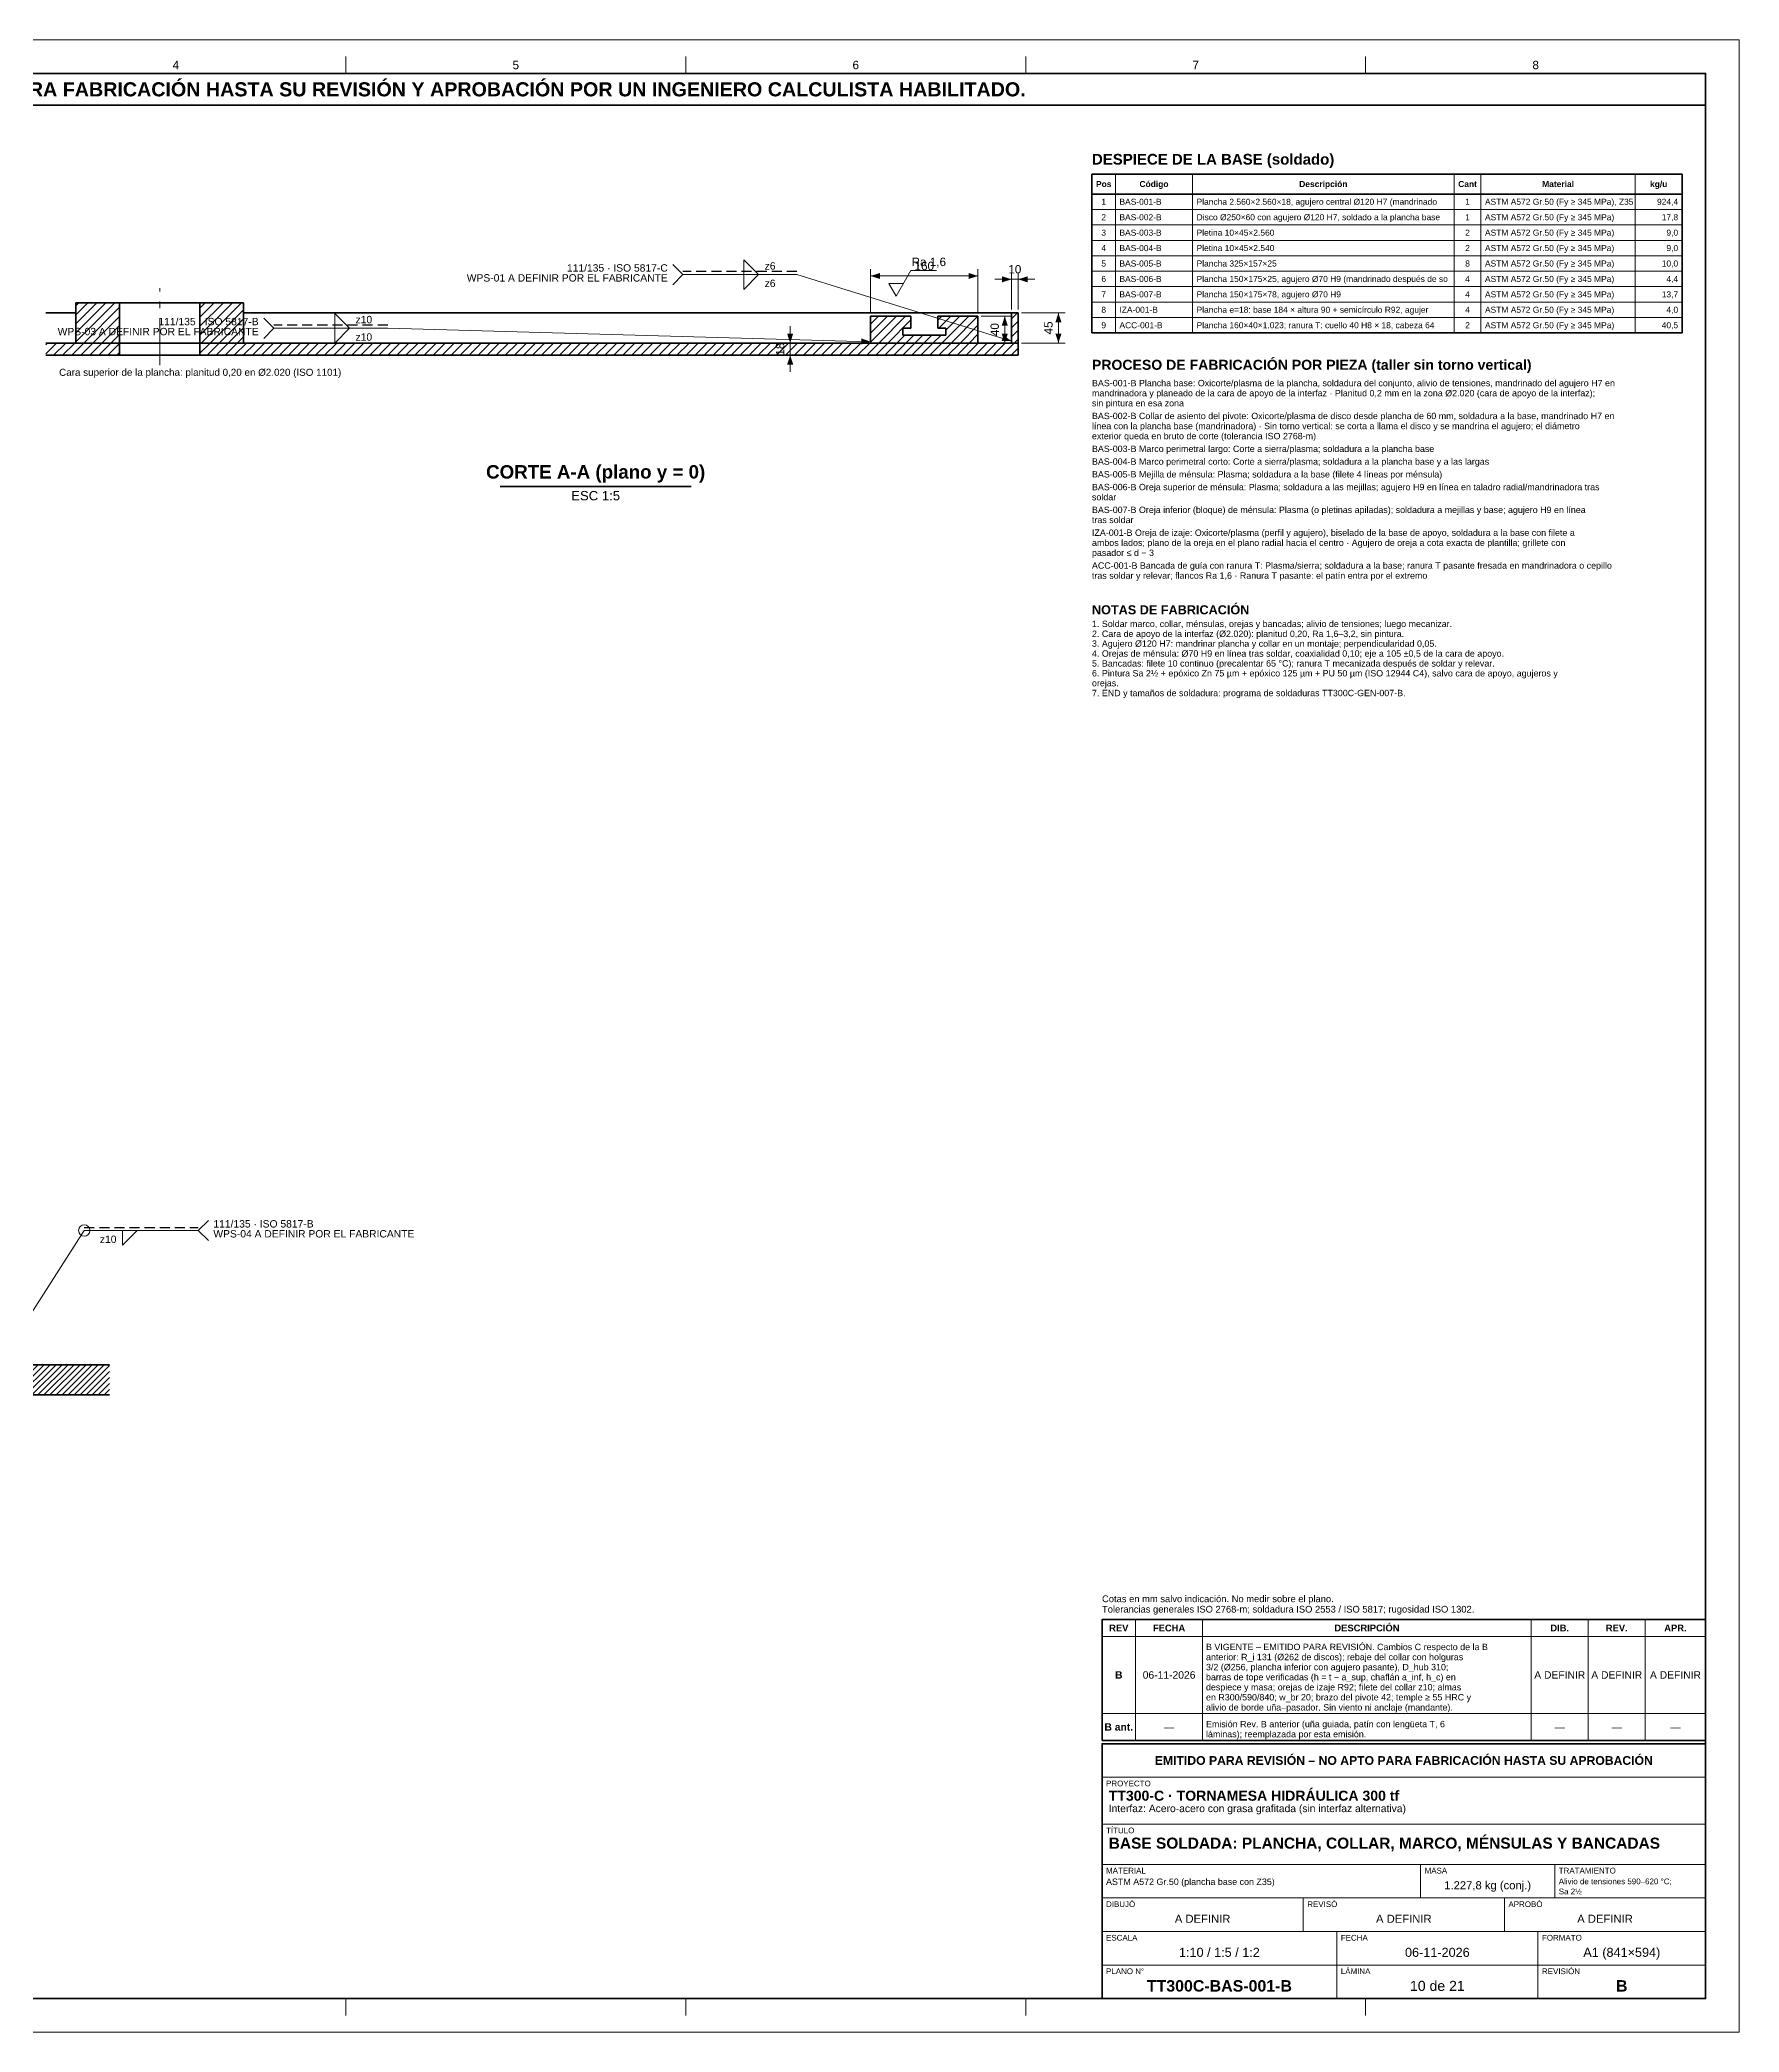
# Model space of a CAD drawing. Header units: millimetres. Extents: x 0 to 841, y 0 to 594.
# Drawn here: x 334 to 841, y 0 to 594 of the extents above; entities that cross this region are included whole.
import ezdxf
from ezdxf.enums import TextEntityAlignment as Align

# ---------------------------------------------------------------- set-up
doc = ezdxf.new("R2010")
doc.units = ezdxf.units.MM
doc.linetypes.add('EJE', pattern=[22, 14, -3, 2, -3])
doc.linetypes.add('OCULTO', pattern=[4.5, 3, -1.5])
for name, color, linetype, lineweight in [('ACH', 7, 'CONTINUOUS', 13), ('COTA', 7, 'CONTINUOUS', 18), ('EJE', 7, 'EJE', 18), ('FINA', 7, 'CONTINUOUS', 18), ('MARCO', 7, 'CONTINUOUS', 70), ('OCU', 7, 'OCULTO', 25), ('TXT', 7, 'CONTINUOUS', 25), ('VIS', 7, 'CONTINUOUS', 50)]:
    doc.layers.add(name, color=color, linetype=linetype, lineweight=lineweight)
doc.styles.add('STD', font='LiberationSans-Regular.ttf')
doc.styles.add('STDB', font='LiberationSans-Bold.ttf')

msp = doc.modelspace()

# ---------------------------------------------------------------- hatches: boundary and pattern name
at = {"layer": 'ACH'}
h = msp.add_hatch(dxfattribs=at)
h.set_pattern_fill('ANSI31', scale=0.6)
h.paths.add_polyline_path([(345, 515.6), (358, 515.6), (358, 503.6), (345, 503.6)])
h = msp.add_hatch(dxfattribs=at)
h.set_pattern_fill('ANSI31', scale=0.6)
h.paths.add_polyline_path([(395, 503.6), (382, 503.6), (382, 515.6), (395, 515.6)])
h = msp.add_hatch(dxfattribs=at)
h.set_pattern_fill('ANSI31', scale=0.6)
h.paths.add_polyline_path([(582, 503.6), (582, 511.6), (594, 511.6), (594, 508), (591.6, 508), (591.6, 506), (604.4, 506), (604.4, 508), (602, 508), (602, 511.6), (614, 511.6), (614, 503.6)])
h = msp.add_hatch(dxfattribs=at)
h.set_pattern_fill('ANSI31', scale=0.6)
h.paths.add_polyline_path([(624, 503.6), (624, 512.6), (626, 512.6), (626, 503.6)])
h = msp.add_hatch(dxfattribs=at)
h.set_pattern_fill('ANSI31', scale=0.6)
h.paths.add_polyline_path([(336, 500), (336, 503.6), (358, 503.6), (358, 500)])
h = msp.add_hatch(dxfattribs=at)
h.set_pattern_fill('ANSI31', scale=0.6)
h.paths.add_polyline_path([(382, 500), (382, 503.6), (626, 503.6), (626, 500)])
h = msp.add_hatch(dxfattribs=at)
h.set_pattern_fill('ANSI31', scale=0.4)
h.paths.add_polyline_path([(290, 190), (290, 199), (355, 199), (355, 190)])

# ---------------------------------------------------------------- linework, layer by layer
at = {"layer": 'COTA'}
for p, q in [((526, 524), (523, 527)), ((526, 524), (523, 521)), ((560, 524), (526, 524)), ((624, 504.2), (560, 524)), ((582, 512.6), (582, 525.6)), ((582, 523.6), (614, 523.6)), ((614, 512.6), (614, 525.6)), ((624, 513.6), (624, 524.6)), ((626, 513.6), (626, 524.6)), ((587.4, 521.4), (591.8, 521.4)), ((624, 522.6), (619, 522.6)), ((624, 522.6), (626, 522.6)), ((626, 522.6), (631, 522.6)), ((404, 508), (401, 511)), ((615, 511.6), (624, 511.6)), ((622, 503.6), (622, 511.6)), ((627, 512.6), (640, 512.6)), ((638, 503.6), (638, 512.6)), ((404, 508), (401, 505)), ((438, 508), (404, 508)), ((582, 504), (438, 508)), ((558, 503.6), (558, 508.6)), ((551, 503.6), (560, 503.6)), ((551, 500), (560, 500)), ((558, 500), (558, 503.6)), ((558, 500), (558, 495)), ((615, 503.6), (624, 503.6)), ((627, 503.6), (640, 503.6)), ((322.5, 200), (347.5, 239)), ((347.5, 239), (381.5, 239)), ((381.5, 239), (384.5, 242)), ((381.5, 239), (384.5, 236))]:
    msp.add_line(p, q, dxfattribs=at)
for points in [[(544.2, 524), (544.2, 528.4), (548.6, 524)], [(544.2, 524), (544.2, 519.6), (548.6, 524)], [(422.2, 508), (422.2, 512.4), (426.6, 508)], [(422.2, 508), (422.2, 503.6), (426.6, 508)], [(358.9, 239), (358.9, 234.6), (363.3, 239)]]:
    msp.add_lwpolyline(points, close=True, dxfattribs=at)
msp.add_lwpolyline([(587.4, 521.4), (589.6, 517.6), (594, 525.2), (601.6, 525.2)], dxfattribs=at)
msp.add_circle((347.5, 239), 1.7, dxfattribs=at)
for points in [[(582, 523.6), (584.8, 522.7), (584.8, 524.5)], [(614, 523.6), (611.2, 524.5), (611.2, 522.7)], [(624, 522.6), (621.2, 523.5), (621.2, 521.7)], [(626, 522.6), (628.8, 521.7), (628.8, 523.5)], [(622, 511.6), (621.1, 508.8), (622.9, 508.8)], [(638, 512.6), (637.1, 509.8), (638.9, 509.8)], [(558, 503.6), (558.9, 506.4), (557.1, 506.4)], [(582, 504), (579.23, 504.98), (579.18, 503.18)], [(624, 504.2), (621.59, 505.89), (621.06, 504.17)], [(622, 503.6), (622.9, 506.4), (621.1, 506.4)], [(638, 503.6), (638.9, 506.4), (637.1, 506.4)], [(558, 500), (557.1, 497.2), (558.9, 497.2)]]:
    msp.add_solid(points, dxfattribs=at)
at = {"layer": 'EJE'}
msp.add_line((370, 497), (370, 520), dxfattribs=at)
at = {"layer": 'FINA'}
for p, q in [((425.5, 584), (425.5, 589)), ((526.88, 584), (526.88, 589)), ((628.25, 584), (628.25, 589)), ((729.62, 584), (729.62, 589)), ((655, 554), (655, 506.62)), ((678, 554), (678, 506.62)), ((756, 554), (756, 506.62)), ((764, 554), (764, 506.62)), ((810, 554), (810, 506.62)), ((648, 543.42), (824, 543.42)), ((648, 538.82), (824, 538.82)), ((648, 534.22), (824, 534.22)), ((648, 529.62), (824, 529.62)), ((648, 525.02), (824, 525.02)), ((648, 520.42), (824, 520.42)), ((648, 515.82), (824, 515.82)), ((648, 511.22), (824, 511.22)), ((661, 87), (661, 123)), ((681, 87), (681, 123)), ((779, 87), (779, 123)), ((796, 87), (796, 123)), ((813, 87), (813, 123)), ((651, 118), (831, 118)), ((651, 95), (831, 95)), ((651, 87), (831, 87)), ((651, 86), (831, 86)), ((651, 76), (831, 76)), ((651, 62), (831, 62)), ((651, 50), (831, 50)), ((746, 40), (746, 50)), ((786, 40), (786, 50)), ((651, 40), (831, 40)), ((711, 30), (711, 40)), ((771, 30), (771, 40)), ((651, 30), (831, 30)), ((721, 20), (721, 30)), ((781, 20), (781, 30)), ((651, 20), (831, 20)), ((721, 10), (721, 20)), ((781, 10), (781, 20)), ((425.5, 10), (425.5, 5)), ((526.88, 10), (526.88, 5)), ((628.25, 10), (628.25, 5)), ((729.62, 10), (729.62, 5))]:
    msp.add_line(p, q, dxfattribs=at)
msp.add_lwpolyline([(0, 0), (841, 0), (841, 594), (0, 594)], close=True, dxfattribs=at)
at = {"layer": 'MARCO'}
for points in [[(20, 10), (831, 10), (831, 584), (20, 584)], [(20, 574.5), (831, 574.5), (831, 584), (20, 584)], [(651, 87), (831, 87), (831, 123), (651, 123)], [(651, 10), (831, 10), (831, 86), (651, 86)]]:
    msp.add_lwpolyline(points, close=True, dxfattribs=at)
at = {"layer": 'OCU'}
for p, q in [((560, 524.9), (526, 524.9)), ((438, 508.9), (404, 508.9)), ((347.5, 239.9), (381.5, 239.9))]:
    msp.add_line(p, q, dxfattribs=at)
at = {"layer": 'VIS'}
for p, q in [((648, 554), (824, 554)), ((648, 554), (648, 506.62)), ((824, 554), (824, 506.62)), ((648, 548.02), (824, 548.02)), ((648, 506.62), (824, 506.62)), ((471.48, 460.8), (528.52, 460.8))]:
    msp.add_line(p, q, dxfattribs=at)
for points in [[(336, 512.6), (345, 512.6)], [(345, 515.6), (345, 503.6)], [(358, 515.6), (345, 515.6)], [(358, 515.6), (358, 503.6)], [(358, 515.6), (358.12, 515.6), (358.24, 515.6), (358.36, 515.6), (358.48, 515.6), (358.6, 515.6), (358.72, 515.6), (358.84, 515.6), (358.96, 515.6), (359.08, 515.6), (359.2, 515.6), (359.32, 515.6), (359.44, 515.6), (359.56, 515.6), (359.68, 515.6), (359.8, 515.6), (359.92, 515.6), (360.04, 515.6), (360.16, 515.6), (360.28, 515.6), (360.4, 515.6), (360.52, 515.6), (360.64, 515.6), (360.76, 515.6), (360.88, 515.6), (361, 515.6), (361.12, 515.6), (361.24, 515.6), (361.36, 515.6), (361.48, 515.6), (361.6, 515.6), (361.72, 515.6), (361.84, 515.6), (361.96, 515.6), (362.08, 515.6), (362.2, 515.6), (362.32, 515.6), (362.44, 515.6), (362.56, 515.6), (362.68, 515.6), (362.8, 515.6), (362.92, 515.6), (363.04, 515.6), (363.16, 515.6), (363.28, 515.6), (363.4, 515.6), (363.52, 515.6), (363.64, 515.6), (363.76, 515.6), (363.88, 515.6), (364, 515.6), (364.12, 515.6), (364.24, 515.6), (364.36, 515.6), (364.48, 515.6), (364.6, 515.6), (364.72, 515.6), (364.84, 515.6), (364.96, 515.6), (365.08, 515.6), (365.2, 515.6), (365.32, 515.6), (365.44, 515.6), (365.56, 515.6), (365.68, 515.6), (365.8, 515.6), (365.92, 515.6), (366.04, 515.6), (366.16, 515.6), (366.28, 515.6), (366.4, 515.6), (366.52, 515.6), (366.64, 515.6), (366.76, 515.6), (366.88, 515.6), (367, 515.6), (367.12, 515.6), (367.24, 515.6), (367.36, 515.6), (367.48, 515.6), (367.6, 515.6), (367.72, 515.6), (367.84, 515.6), (367.96, 515.6), (368.08, 515.6), (368.2, 515.6), (368.32, 515.6), (368.44, 515.6), (368.56, 515.6), (368.68, 515.6), (368.8, 515.6), (368.92, 515.6), (369.04, 515.6), (369.16, 515.6), (369.28, 515.6), (369.4, 515.6), (369.52, 515.6), (369.64, 515.6), (369.76, 515.6), (369.88, 515.6), (370, 515.6), (370.12, 515.6), (370.24, 515.6), (370.36, 515.6), (370.48, 515.6), (370.6, 515.6), (370.72, 515.6), (370.84, 515.6), (370.96, 515.6), (371.08, 515.6), (371.2, 515.6), (371.32, 515.6), (371.44, 515.6), (371.56, 515.6), (371.68, 515.6), (371.8, 515.6), (371.92, 515.6), (372.04, 515.6), (372.16, 515.6), (372.28, 515.6), (372.4, 515.6), (372.52, 515.6), (372.64, 515.6), (372.76, 515.6), (372.88, 515.6), (373, 515.6), (373.12, 515.6), (373.24, 515.6), (373.36, 515.6), (373.48, 515.6), (373.6, 515.6), (373.72, 515.6), (373.84, 515.6), (373.96, 515.6), (374.08, 515.6), (374.2, 515.6), (374.32, 515.6), (374.44, 515.6), (374.56, 515.6), (374.68, 515.6), (374.8, 515.6), (374.92, 515.6), (375.04, 515.6), (375.16, 515.6), (375.28, 515.6), (375.4, 515.6), (375.52, 515.6), (375.64, 515.6), (375.76, 515.6), (375.88, 515.6), (376, 515.6), (376.12, 515.6), (376.24, 515.6), (376.36, 515.6), (376.48, 515.6), (376.6, 515.6), (376.72, 515.6), (376.84, 515.6), (376.96, 515.6), (377.08, 515.6), (377.2, 515.6), (377.32, 515.6), (377.44, 515.6), (377.56, 515.6), (377.68, 515.6), (377.8, 515.6), (377.92, 515.6), (378.04, 515.6), (378.16, 515.6), (378.28, 515.6), (378.4, 515.6), (378.52, 515.6), (378.64, 515.6), (378.76, 515.6), (378.88, 515.6), (379, 515.6), (379.12, 515.6), (379.24, 515.6), (379.36, 515.6), (379.48, 515.6), (379.6, 515.6), (379.72, 515.6), (379.84, 515.6), (379.96, 515.6), (380.08, 515.6), (380.2, 515.6), (380.32, 515.6), (380.44, 515.6), (380.56, 515.6), (380.68, 515.6), (380.8, 515.6), (380.92, 515.6), (381.04, 515.6), (381.16, 515.6), (381.28, 515.6), (381.4, 515.6), (381.52, 515.6), (381.64, 515.6), (381.76, 515.6), (381.88, 515.6), (382, 515.6)], [(395, 515.6), (382, 515.6)], [(382, 503.6), (382, 515.6)], [(395, 503.6), (395, 515.6)], [(395, 512.6), (624, 512.6)], [(582, 503.6), (582, 511.6)], [(594, 511.6), (582, 511.6)], [(594, 508), (594, 511.6)], [(614, 511.6), (602, 511.6)], [(602, 508), (602, 511.6)], [(614, 503.6), (614, 511.6)], [(624, 503.6), (624, 512.6)], [(626, 512.6), (624, 512.6)], [(626, 503.6), (626, 512.6)], [(591.6, 506), (591.6, 508)], [(594, 508), (591.6, 508)], [(604.4, 506), (591.6, 506)], [(604.4, 508), (602, 508)], [(604.4, 506), (604.4, 508)], [(358, 503.6), (336, 503.6)], [(358, 500), (336, 500)], [(358, 503.6), (345, 503.6)], [(358, 503.6), (358.12, 503.6), (358.24, 503.6), (358.36, 503.6), (358.48, 503.6), (358.6, 503.6), (358.72, 503.6), (358.84, 503.6), (358.96, 503.6), (359.08, 503.6), (359.2, 503.6), (359.32, 503.6), (359.44, 503.6), (359.56, 503.6), (359.68, 503.6), (359.8, 503.6), (359.92, 503.6), (360.04, 503.6), (360.16, 503.6), (360.28, 503.6), (360.4, 503.6), (360.52, 503.6), (360.64, 503.6), (360.76, 503.6), (360.88, 503.6), (361, 503.6), (361.12, 503.6), (361.24, 503.6), (361.36, 503.6), (361.48, 503.6), (361.6, 503.6), (361.72, 503.6), (361.84, 503.6), (361.96, 503.6), (362.08, 503.6), (362.2, 503.6), (362.32, 503.6), (362.44, 503.6), (362.56, 503.6), (362.68, 503.6), (362.8, 503.6), (362.92, 503.6), (363.04, 503.6), (363.16, 503.6), (363.28, 503.6), (363.4, 503.6), (363.52, 503.6), (363.64, 503.6), (363.76, 503.6), (363.88, 503.6), (364, 503.6), (364.12, 503.6), (364.24, 503.6), (364.36, 503.6), (364.48, 503.6), (364.6, 503.6), (364.72, 503.6), (364.84, 503.6), (364.96, 503.6), (365.08, 503.6), (365.2, 503.6), (365.32, 503.6), (365.44, 503.6), (365.56, 503.6), (365.68, 503.6), (365.8, 503.6), (365.92, 503.6), (366.04, 503.6), (366.16, 503.6), (366.28, 503.6), (366.4, 503.6), (366.52, 503.6), (366.64, 503.6), (366.76, 503.6), (366.88, 503.6), (367, 503.6), (367.12, 503.6), (367.24, 503.6), (367.36, 503.6), (367.48, 503.6), (367.6, 503.6), (367.72, 503.6), (367.84, 503.6), (367.96, 503.6), (368.08, 503.6), (368.2, 503.6), (368.32, 503.6), (368.44, 503.6), (368.56, 503.6), (368.68, 503.6), (368.8, 503.6), (368.92, 503.6), (369.04, 503.6), (369.16, 503.6), (369.28, 503.6), (369.4, 503.6), (369.52, 503.6), (369.64, 503.6), (369.76, 503.6), (369.88, 503.6), (370, 503.6), (370.12, 503.6), (370.24, 503.6), (370.36, 503.6), (370.48, 503.6), (370.6, 503.6), (370.72, 503.6), (370.84, 503.6), (370.96, 503.6), (371.08, 503.6), (371.2, 503.6), (371.32, 503.6), (371.44, 503.6), (371.56, 503.6), (371.68, 503.6), (371.8, 503.6), (371.92, 503.6), (372.04, 503.6), (372.16, 503.6), (372.28, 503.6), (372.4, 503.6), (372.52, 503.6), (372.64, 503.6), (372.76, 503.6), (372.88, 503.6), (373, 503.6), (373.12, 503.6), (373.24, 503.6), (373.36, 503.6), (373.48, 503.6), (373.6, 503.6), (373.72, 503.6), (373.84, 503.6), (373.96, 503.6), (374.08, 503.6), (374.2, 503.6), (374.32, 503.6), (374.44, 503.6), (374.56, 503.6), (374.68, 503.6), (374.8, 503.6), (374.92, 503.6), (375.04, 503.6), (375.16, 503.6), (375.28, 503.6), (375.4, 503.6), (375.52, 503.6), (375.64, 503.6), (375.76, 503.6), (375.88, 503.6), (376, 503.6), (376.12, 503.6), (376.24, 503.6), (376.36, 503.6), (376.48, 503.6), (376.6, 503.6), (376.72, 503.6), (376.84, 503.6), (376.96, 503.6), (377.08, 503.6), (377.2, 503.6), (377.32, 503.6), (377.44, 503.6), (377.56, 503.6), (377.68, 503.6), (377.8, 503.6), (377.92, 503.6), (378.04, 503.6), (378.16, 503.6), (378.28, 503.6), (378.4, 503.6), (378.52, 503.6), (378.64, 503.6), (378.76, 503.6), (378.88, 503.6), (379, 503.6), (379.12, 503.6), (379.24, 503.6), (379.36, 503.6), (379.48, 503.6), (379.6, 503.6), (379.72, 503.6), (379.84, 503.6), (379.96, 503.6), (380.08, 503.6), (380.2, 503.6), (380.32, 503.6), (380.44, 503.6), (380.56, 503.6), (380.68, 503.6), (380.8, 503.6), (380.92, 503.6), (381.04, 503.6), (381.16, 503.6), (381.28, 503.6), (381.4, 503.6), (381.52, 503.6), (381.64, 503.6), (381.76, 503.6), (381.88, 503.6), (382, 503.6)], [(358, 503.6), (358, 500)], [(358, 503.6), (358.12, 503.6), (358.24, 503.6), (358.36, 503.6), (358.48, 503.6), (358.6, 503.6), (358.72, 503.6), (358.84, 503.6), (358.96, 503.6), (359.08, 503.6), (359.2, 503.6), (359.32, 503.6), (359.44, 503.6), (359.56, 503.6), (359.68, 503.6), (359.8, 503.6), (359.92, 503.6), (360.04, 503.6), (360.16, 503.6), (360.28, 503.6), (360.4, 503.6), (360.52, 503.6), (360.64, 503.6), (360.76, 503.6), (360.88, 503.6), (361, 503.6), (361.12, 503.6), (361.24, 503.6), (361.36, 503.6), (361.48, 503.6), (361.6, 503.6), (361.72, 503.6), (361.84, 503.6), (361.96, 503.6), (362.08, 503.6), (362.2, 503.6), (362.32, 503.6), (362.44, 503.6), (362.56, 503.6), (362.68, 503.6), (362.8, 503.6), (362.92, 503.6), (363.04, 503.6), (363.16, 503.6), (363.28, 503.6), (363.4, 503.6), (363.52, 503.6), (363.64, 503.6), (363.76, 503.6), (363.88, 503.6), (364, 503.6), (364.12, 503.6), (364.24, 503.6), (364.36, 503.6), (364.48, 503.6), (364.6, 503.6), (364.72, 503.6), (364.84, 503.6), (364.96, 503.6), (365.08, 503.6), (365.2, 503.6), (365.32, 503.6), (365.44, 503.6), (365.56, 503.6), (365.68, 503.6), (365.8, 503.6), (365.92, 503.6), (366.04, 503.6), (366.16, 503.6), (366.28, 503.6), (366.4, 503.6), (366.52, 503.6), (366.64, 503.6), (366.76, 503.6), (366.88, 503.6), (367, 503.6), (367.12, 503.6), (367.24, 503.6), (367.36, 503.6), (367.48, 503.6), (367.6, 503.6), (367.72, 503.6), (367.84, 503.6), (367.96, 503.6), (368.08, 503.6), (368.2, 503.6), (368.32, 503.6), (368.44, 503.6), (368.56, 503.6), (368.68, 503.6), (368.8, 503.6), (368.92, 503.6), (369.04, 503.6), (369.16, 503.6), (369.28, 503.6), (369.4, 503.6), (369.52, 503.6), (369.64, 503.6), (369.76, 503.6), (369.88, 503.6), (370, 503.6), (370.12, 503.6), (370.24, 503.6), (370.36, 503.6), (370.48, 503.6), (370.6, 503.6), (370.72, 503.6), (370.84, 503.6), (370.96, 503.6), (371.08, 503.6), (371.2, 503.6), (371.32, 503.6), (371.44, 503.6), (371.56, 503.6), (371.68, 503.6), (371.8, 503.6), (371.92, 503.6), (372.04, 503.6), (372.16, 503.6), (372.28, 503.6), (372.4, 503.6), (372.52, 503.6), (372.64, 503.6), (372.76, 503.6), (372.88, 503.6), (373, 503.6), (373.12, 503.6), (373.24, 503.6), (373.36, 503.6), (373.48, 503.6), (373.6, 503.6), (373.72, 503.6), (373.84, 503.6), (373.96, 503.6), (374.08, 503.6), (374.2, 503.6), (374.32, 503.6), (374.44, 503.6), (374.56, 503.6), (374.68, 503.6), (374.8, 503.6), (374.92, 503.6), (375.04, 503.6), (375.16, 503.6), (375.28, 503.6), (375.4, 503.6), (375.52, 503.6), (375.64, 503.6), (375.76, 503.6), (375.88, 503.6), (376, 503.6), (376.12, 503.6), (376.24, 503.6), (376.36, 503.6), (376.48, 503.6), (376.6, 503.6), (376.72, 503.6), (376.84, 503.6), (376.96, 503.6), (377.08, 503.6), (377.2, 503.6), (377.32, 503.6), (377.44, 503.6), (377.56, 503.6), (377.68, 503.6), (377.8, 503.6), (377.92, 503.6), (378.04, 503.6), (378.16, 503.6), (378.28, 503.6), (378.4, 503.6), (378.52, 503.6), (378.64, 503.6), (378.76, 503.6), (378.88, 503.6), (379, 503.6), (379.12, 503.6), (379.24, 503.6), (379.36, 503.6), (379.48, 503.6), (379.6, 503.6), (379.72, 503.6), (379.84, 503.6), (379.96, 503.6), (380.08, 503.6), (380.2, 503.6), (380.32, 503.6), (380.44, 503.6), (380.56, 503.6), (380.68, 503.6), (380.8, 503.6), (380.92, 503.6), (381.04, 503.6), (381.16, 503.6), (381.28, 503.6), (381.4, 503.6), (381.52, 503.6), (381.64, 503.6), (381.76, 503.6), (381.88, 503.6), (382, 503.6)], [(358, 500), (358.12, 500), (358.24, 500), (358.36, 500), (358.48, 500), (358.6, 500), (358.72, 500), (358.84, 500), (358.96, 500), (359.08, 500), (359.2, 500), (359.32, 500), (359.44, 500), (359.56, 500), (359.68, 500), (359.8, 500), (359.92, 500), (360.04, 500), (360.16, 500), (360.28, 500), (360.4, 500), (360.52, 500), (360.64, 500), (360.76, 500), (360.88, 500), (361, 500), (361.12, 500), (361.24, 500), (361.36, 500), (361.48, 500), (361.6, 500), (361.72, 500), (361.84, 500), (361.96, 500), (362.08, 500), (362.2, 500), (362.32, 500), (362.44, 500), (362.56, 500), (362.68, 500), (362.8, 500), (362.92, 500), (363.04, 500), (363.16, 500), (363.28, 500), (363.4, 500), (363.52, 500), (363.64, 500), (363.76, 500), (363.88, 500), (364, 500), (364.12, 500), (364.24, 500), (364.36, 500), (364.48, 500), (364.6, 500), (364.72, 500), (364.84, 500), (364.96, 500), (365.08, 500), (365.2, 500), (365.32, 500), (365.44, 500), (365.56, 500), (365.68, 500), (365.8, 500), (365.92, 500), (366.04, 500), (366.16, 500), (366.28, 500), (366.4, 500), (366.52, 500), (366.64, 500), (366.76, 500), (366.88, 500), (367, 500), (367.12, 500), (367.24, 500), (367.36, 500), (367.48, 500), (367.6, 500), (367.72, 500), (367.84, 500), (367.96, 500), (368.08, 500), (368.2, 500), (368.32, 500), (368.44, 500), (368.56, 500), (368.68, 500), (368.8, 500), (368.92, 500), (369.04, 500), (369.16, 500), (369.28, 500), (369.4, 500), (369.52, 500), (369.64, 500), (369.76, 500), (369.88, 500), (370, 500), (370.12, 500), (370.24, 500), (370.36, 500), (370.48, 500), (370.6, 500), (370.72, 500), (370.84, 500), (370.96, 500), (371.08, 500), (371.2, 500), (371.32, 500), (371.44, 500), (371.56, 500), (371.68, 500), (371.8, 500), (371.92, 500), (372.04, 500), (372.16, 500), (372.28, 500), (372.4, 500), (372.52, 500), (372.64, 500), (372.76, 500), (372.88, 500), (373, 500), (373.12, 500), (373.24, 500), (373.36, 500), (373.48, 500), (373.6, 500), (373.72, 500), (373.84, 500), (373.96, 500), (374.08, 500), (374.2, 500), (374.32, 500), (374.44, 500), (374.56, 500), (374.68, 500), (374.8, 500), (374.92, 500), (375.04, 500), (375.16, 500), (375.28, 500), (375.4, 500), (375.52, 500), (375.64, 500), (375.76, 500), (375.88, 500), (376, 500), (376.12, 500), (376.24, 500), (376.36, 500), (376.48, 500), (376.6, 500), (376.72, 500), (376.84, 500), (376.96, 500), (377.08, 500), (377.2, 500), (377.32, 500), (377.44, 500), (377.56, 500), (377.68, 500), (377.8, 500), (377.92, 500), (378.04, 500), (378.16, 500), (378.28, 500), (378.4, 500), (378.52, 500), (378.64, 500), (378.76, 500), (378.88, 500), (379, 500), (379.12, 500), (379.24, 500), (379.36, 500), (379.48, 500), (379.6, 500), (379.72, 500), (379.84, 500), (379.96, 500), (380.08, 500), (380.2, 500), (380.32, 500), (380.44, 500), (380.56, 500), (380.68, 500), (380.8, 500), (380.92, 500), (381.04, 500), (381.16, 500), (381.28, 500), (381.4, 500), (381.52, 500), (381.64, 500), (381.76, 500), (381.88, 500), (382, 500)], [(626, 503.6), (382, 503.6)], [(382, 500), (382, 503.6)], [(395, 503.6), (382, 503.6)], [(626, 500), (382, 500)], [(614, 503.6), (582, 503.6)], [(626, 503.6), (624, 503.6)], [(626, 500), (626, 503.6)], [(355, 199), (290, 199)], [(355, 190), (290, 190)]]:
    msp.add_lwpolyline(points, dxfattribs=at)

# ---------------------------------------------------------------- texts
at = {"layer": 'TXT'}
for s, height, style, p in [('ESTOS PLANOS NO SON VÁLIDOS PARA FABRICACIÓN HASTA SU REVISIÓN Y APROBACIÓN POR UN INGENIERO CALCULISTA HABILITADO.', 4.2, 'STDB', (425.5, 579.25)), ('4', 2.5, 'STD', (374.81, 586.5)), ('5', 2.5, 'STD', (476.19, 586.5)), ('6', 2.5, 'STD', (577.56, 586.5)), ('7', 2.5, 'STD', (678.94, 586.5)), ('8', 2.5, 'STD', (780.31, 586.5)), ('Pos', 1.8, 'STDB', (651.5, 551.01)), ('1', 1.8, 'STD', (651.5, 545.72)), ('Código', 1.8, 'STDB', (666.5, 551.01)), ('Descripción', 1.8, 'STDB', (717, 551.01)), ('Cant', 1.8, 'STDB', (760, 551.01)), ('1', 1.8, 'STD', (760, 545.72)), ('Material', 1.8, 'STDB', (787, 551.01)), ('kg/u', 1.8, 'STDB', (817, 551.01)), ('2', 1.8, 'STD', (651.5, 541.12)), ('1', 1.8, 'STD', (760, 541.12)), ('3', 1.8, 'STD', (651.5, 536.52)), ('2', 1.8, 'STD', (760, 536.52)), ('4', 1.8, 'STD', (651.5, 531.92)), ('2', 1.8, 'STD', (760, 531.92)), ('5', 1.8, 'STD', (651.5, 527.32)), ('6', 1.8, 'STD', (651.5, 522.72)), ('4', 1.8, 'STD', (760, 522.72)), ('8', 1.8, 'STD', (760, 527.32)), ('7', 1.8, 'STD', (651.5, 518.12)), ('4', 1.8, 'STD', (760, 518.12)), ('8', 1.8, 'STD', (651.5, 513.52)), ('4', 1.8, 'STD', (760, 513.52)), ('9', 1.8, 'STD', (651.5, 508.92)), ('2', 1.8, 'STD', (760, 508.92)), ('REV', 2, 'STDB', (656, 120.5)), ('FECHA', 2, 'STDB', (671, 120.5)), ('DESCRIPCIÓN', 2, 'STDB', (730, 120.5)), ('DIB.', 2, 'STDB', (787.5, 120.5)), ('REV.', 2, 'STDB', (804.5, 120.5)), ('APR.', 2, 'STDB', (822, 120.5)), ('B', 2.2, 'STDB', (656, 106.5)), ('06-11-2026', 2.2, 'STD', (671, 106.5)), ('A DEFINIR', 2.2, 'STD', (787.5, 106.5)), ('A DEFINIR', 2.2, 'STD', (804.5, 106.5)), ('A DEFINIR', 2.2, 'STD', (822, 106.5)), ('B ant.', 2.2, 'STDB', (656, 91)), ('—', 2.2, 'STD', (671, 91)), ('—', 2.2, 'STD', (787.5, 91)), ('—', 2.2, 'STD', (804.5, 91)), ('—', 2.2, 'STD', (822, 91)), ('EMITIDO PARA REVISIÓN – NO APTO PARA FABRICACIÓN HASTA SU APROBACIÓN', 2.6, 'STDB', (741, 81)), ('1.227,8 kg (conj.)', 2.4, 'STD', (766, 43.8)), ('A DEFINIR', 2.4, 'STD', (681, 33.8)), ('A DEFINIR', 2.4, 'STD', (741, 33.8)), ('A DEFINIR', 2.4, 'STD', (801, 33.8)), ('1:10 / 1:5 / 1:2', 2.7, 'STD', (686, 23.8)), ('06-11-2026', 2.7, 'STD', (751, 23.8)), ('A1 (841×594)', 2.7, 'STD', (806, 23.8)), ('TT300C-BAS-001-B', 3.4, 'STDB', (686, 13.8)), ('10 de 21', 3, 'STD', (751, 13.8)), ('B', 3.4, 'STDB', (806, 13.8))]:
    msp.add_text(s, height=height, dxfattribs=dict(at, style=style)).set_placement(p, align=Align.MIDDLE_CENTER)
for s, height, style, p in [('DESPIECE DE LA BASE (soldado)', 3.2, 'STDB', (648, 560)), ('PROCESO DE FABRICACIÓN POR PIEZA (taller sin torno vertical)', 3, 'STDB', (648, 498.62)), ('mandrinadora y planeado de la cara de apoyo de la interfaz · Planitud 0,2 mm en la zona Ø2.020 (cara de apoyo de la interfaz);', 1.9, 'STD', (648, 489.62)), ('BAS-001-B Plancha base: Oxicorte/plasma de la plancha, soldadura del conjunto, alivio de tensiones, mandrinado del agujero H7 en', 1.9, 'STD', (648, 492.62)), ('sin pintura en esa zona', 1.9, 'STD', (648, 486.62)), ('BAS-002-B Collar de asiento del pivote: Oxicorte/plasma de disco desde plancha de 60 mm, soldadura a la base, mandrinado H7 en', 1.9, 'STD', (648, 482.82)), ('exterior queda en bruto de corte (tolerancia ISO 2768-m)', 1.9, 'STD', (648, 476.82)), ('línea con la plancha base (mandrinadora) · Sin torno vertical: se corta a llama el disco y se mandrina el agujero; el diámetro', 1.9, 'STD', (648, 479.82)), ('BAS-003-B Marco perimetral largo: Corte a sierra/plasma; soldadura a la plancha base', 1.9, 'STD', (648, 473.02)), ('BAS-004-B Marco perimetral corto: Corte a sierra/plasma; soldadura a la plancha base y a las largas', 1.9, 'STD', (648, 469.22)), ('BAS-005-B Mejilla de ménsula: Plasma; soldadura a la base (filete 4 líneas por ménsula)', 1.9, 'STD', (648, 465.42)), ('soldar', 1.9, 'STD', (648, 458.62)), ('BAS-006-B Oreja superior de ménsula: Plasma; soldadura a las mejillas; agujero H9 en línea en taladro radial/mandrinadora tras', 1.9, 'STD', (648, 461.62)), ('tras soldar', 1.9, 'STD', (648, 451.82)), ('BAS-007-B Oreja inferior (bloque) de ménsula: Plasma (o pletinas apiladas); soldadura a mejillas y base; agujero H9 en línea', 1.9, 'STD', (648, 454.82)), ('IZA-001-B Oreja de izaje: Oxicorte/plasma (perfil y agujero), biselado de la base de apoyo, soldadura a la base con filete a', 1.9, 'STD', (648, 448.02)), ('ambos lados; plano de la oreja en el plano radial hacia el centro · Agujero de oreja a cota exacta de plantilla; grillete con', 1.9, 'STD', (648, 445.02)), ('pasador ≤ d − 3', 1.9, 'STD', (648, 442.02)), ('ACC-001-B Bancada de guía con ranura T: Plasma/sierra; soldadura a la base; ranura T pasante fresada en mandrinadora o cepillo', 1.9, 'STD', (648, 438.22)), ('tras soldar y relevar; flancos Ra 1,6 · Ranura T pasante: el patín entra por el extremo', 1.9, 'STD', (648, 435.22)), ('NOTAS DE FABRICACIÓN', 2.7, 'STDB', (648, 425.42)), ('2. Cara de apoyo de la interfaz (Ø2.020): planitud 0,20, Ra 1,6–3,2, sin pintura.', 1.9, 'STD', (648, 417.88)), ('1. Soldar marco, collar, ménsulas, orejas y bancadas; alivio de tensiones; luego mecanizar.', 1.9, 'STD', (648, 420.83)), ('4. Orejas de ménsula: Ø70 H9 en línea tras soldar, coaxialidad 0,10; eje a 105 ±0,5 de la cara de apoyo.', 1.9, 'STD', (648, 411.99)), ('3. Agujero Ø120 H7: mandrinar plancha y collar en un montaje; perpendicularidad 0,05.', 1.9, 'STD', (648, 414.94)), ('5. Bancadas: filete 10 continuo (precalentar 65 °C); ranura T mecanizada después de soldar y relevar.', 1.9, 'STD', (648, 409.05)), ('6. Pintura Sa 2½ + epóxico Zn 75 µm + epóxico 125 µm + PU 50 µm (ISO 12944 C4), salvo cara de apoyo, agujeros y', 1.9, 'STD', (648, 406.1)), ('orejas.', 1.9, 'STD', (648, 403.16)), ('7. END y tamaños de soldadura: programa de soldaduras TT300C-GEN-007-B.', 1.9, 'STD', (648, 400.21)), ('anterior: R_i 131 (Ø262 de discos); rebaje del collar con holguras', 1.9, 'STD', (682, 112.8)), ('B VIGENTE – EMITIDO PARA REVISIÓN. Cambios C respecto de la B', 1.9, 'STD', (682, 115.8)), ('3/2 (Ø256, plancha inferior con agujero pasante), D_hub 310;', 1.9, 'STD', (682, 109.8)), ('barras de tope verificadas (h = t − a_sup, chaflán a_inf, h_c) en', 1.9, 'STD', (682, 106.8)), ('despiece y masa; orejas de izaje R92; filete del collar z10; almas', 1.9, 'STD', (682, 103.8)), ('en R300/590/840; w_br 20; brazo del pivote 42; temple ≥ 55 HRC y', 1.9, 'STD', (682, 100.8)), ('alivio de borde uña–pasador. Sin viento ni anclaje (mandante).', 1.9, 'STD', (682, 97.8)), ('láminas); reemplazada por esta emisión.', 1.9, 'STD', (682, 89.8)), ('Emisión Rev. B anterior (uña guiada, patín con lengüeta T, 6', 1.9, 'STD', (682, 92.8)), ('PROYECTO', 1.7, 'STD', (652.2, 75)), ('TT300-C · TORNAMESA HIDRÁULICA 300 tf', 3, 'STDB', (653, 72)), ('Interfaz: Acero-acero con grasa grafitada (sin interfaz alternativa)', 2.2, 'STD', (653, 67.8)), ('TÍTULO', 1.7, 'STD', (652.2, 61)), ('BASE SOLDADA: PLANCHA, COLLAR, MARCO, MÉNSULAS Y BANCADAS', 3.3, 'STDB', (653, 58)), ('MATERIAL', 1.7, 'STD', (652.2, 49)), ('MASA', 1.7, 'STD', (747.2, 49)), ('TRATAMIENTO', 1.7, 'STD', (787.2, 49)), ('ASTM A572 Gr.50 (plancha base con Z35)', 1.9, 'STD', (652.2, 45.8)), ('Alivio de tensiones 590–620 °C;', 1.7, 'STD', (787.2, 45.8)), ('Sa 2½', 1.7, 'STD', (787.2, 42.8)), ('DIBUJÓ', 1.7, 'STD', (652.2, 39)), ('REVISÓ', 1.7, 'STD', (712.2, 39)), ('APROBÓ', 1.7, 'STD', (772.2, 39)), ('ESCALA', 1.7, 'STD', (652.2, 29)), ('FECHA', 1.7, 'STD', (722.2, 29)), ('FORMATO', 1.7, 'STD', (782.2, 29)), ('PLANO N°', 1.7, 'STD', (652.2, 19)), ('LÁMINA', 1.7, 'STD', (722.2, 19)), ('REVISIÓN', 1.7, 'STD', (782.2, 19))]:
    msp.add_text(s, height=height, dxfattribs=dict(at, style=style)).set_placement(p, align=Align.TOP_LEFT)
at = {"layer": 'TXT', "style": 'STD'}
for s, height, p in [('BAS-001-B', 1.8, (656.2, 545.72)), ('Plancha 2.560×2.560×18, agujero central Ø120 H7 (mandrinado ', 1.8, (679.2, 545.72)), ('ASTM A572 Gr.50 (Fy ≥ 345 MPa), Z35 ', 1.8, (765.2, 545.72)), ('BAS-002-B', 1.8, (656.2, 541.12)), ('Disco Ø250×60 con agujero Ø120 H7, soldado a la plancha base', 1.8, (679.2, 541.12)), ('ASTM A572 Gr.50 (Fy ≥ 345 MPa)', 1.8, (765.2, 541.12)), ('BAS-003-B', 1.8, (656.2, 536.52)), ('Pletina 10×45×2.560', 1.8, (679.2, 536.52)), ('ASTM A572 Gr.50 (Fy ≥ 345 MPa)', 1.8, (765.2, 536.52)), ('BAS-004-B', 1.8, (656.2, 531.92)), ('Pletina 10×45×2.540', 1.8, (679.2, 531.92)), ('ASTM A572 Gr.50 (Fy ≥ 345 MPa)', 1.8, (765.2, 531.92)), ('z6', 2.2, (550.4, 526.6)), ('BAS-005-B', 1.8, (656.2, 527.32)), ('BAS-006-B', 1.8, (656.2, 522.72)), ('Plancha 325×157×25', 1.8, (679.2, 527.32)), ('Plancha 150×175×25, agujero Ø70 H9 (mandrinado después de so', 1.8, (679.2, 522.72)), ('ASTM A572 Gr.50 (Fy ≥ 345 MPa)', 1.8, (765.2, 527.32)), ('ASTM A572 Gr.50 (Fy ≥ 345 MPa)', 1.8, (765.2, 522.72)), ('z6', 2.2, (550.4, 521.4)), ('BAS-007-B', 1.8, (656.2, 518.12)), ('Plancha 150×175×78, agujero Ø70 H9', 1.8, (679.2, 518.12)), ('ASTM A572 Gr.50 (Fy ≥ 345 MPa)', 1.8, (765.2, 518.12)), ('z10', 2.2, (428.4, 510.6)), ('IZA-001-B', 1.8, (656.2, 513.52)), ('Plancha e=18: base 184 × altura 90 + semicírculo R92, agujer', 1.8, (679.2, 513.52)), ('ASTM A572 Gr.50 (Fy ≥ 345 MPa)', 1.8, (765.2, 513.52)), ('z10', 2.2, (428.4, 505.4)), ('ACC-001-B', 1.8, (656.2, 508.92)), ('Plancha 160×40×1.023; ranura T: cuello 40 H8 × 18, cabeza 64', 1.8, (679.2, 508.92)), ('ASTM A572 Gr.50 (Fy ≥ 345 MPa)', 1.8, (765.2, 508.92)), ('WPS-04 A DEFINIR POR EL FABRICANTE', 2.2, (386, 238.03)), ('111/135 · ISO 5817-B', 2.2, (386, 241))]:
    msp.add_text(s, height=height, dxfattribs=at).set_placement(p, align=Align.MIDDLE_LEFT)
for s, height, p in [('924,4', 1.8, (822.8, 545.72)), ('17,8', 1.8, (822.8, 541.12)), ('9,0', 1.8, (822.8, 536.52)), ('9,0', 1.8, (822.8, 531.92)), ('WPS-01 A DEFINIR POR EL FABRICANTE', 2.2, (521.5, 523.03)), ('111/135 · ISO 5817-C', 2.2, (521.5, 526)), ('10,0', 1.8, (822.8, 527.32)), ('4,4', 1.8, (822.8, 522.72)), ('13,7', 1.8, (822.8, 518.12)), ('111/135 · ISO 5817-B', 2.2, (399.5, 510)), ('4,0', 1.8, (822.8, 513.52)), ('WPS-03 A DEFINIR POR EL FABRICANTE', 2.2, (399.5, 507.03)), ('40,5', 1.8, (822.8, 508.92)), ('z10', 2.2, (357.1, 236.4))]:
    msp.add_text(s, height=height, dxfattribs=at).set_placement(p, align=Align.MIDDLE_RIGHT)
for s, height, p in [('Ra 1,6', 2.5, (594.2, 525.8)), ('Cara superior de la plancha: planitud 0,20 en Ø2.020 (ISO 1101)', 2.1, (340, 493.2)), ('Tolerancias generales ISO 2768-m; soldadura ISO 2553 / ISO 5817; rugosidad ISO 1302.', 2, (651, 124.5)), ('Cotas en mm salvo indicación. No medir sobre el plano.', 2, (651, 127.6))]:
    msp.add_text(s, height=height, dxfattribs=at).set_placement(p, align=Align.BOTTOM_LEFT)
at = {"layer": 'TXT'}
for s, height, style, p in [('160', 2.5, 'STD', (598, 524.6)), ('10', 2.5, 'STD', (625, 523.6)), ('CORTE A-A (plano y = 0)', 4, 'STDB', (500, 462))]:
    msp.add_text(s, height=height, dxfattribs=dict(at, style=style)).set_placement(p, align=Align.BOTTOM_CENTER)
at = {"layer": 'TXT', "style": 'STD'}
for s, p in [('40', (621, 507.6)), ('45', (637, 508.1)), ('18', (557, 501.8))]:
    msp.add_text(s, height=2.5, rotation=90, dxfattribs=at).set_placement(p, align=Align.BOTTOM_CENTER)
msp.add_text('ESC 1:5', height=2.8, dxfattribs=at).set_placement((500, 459.5), align=Align.TOP_CENTER)

doc.saveas('drawing.dxf')
